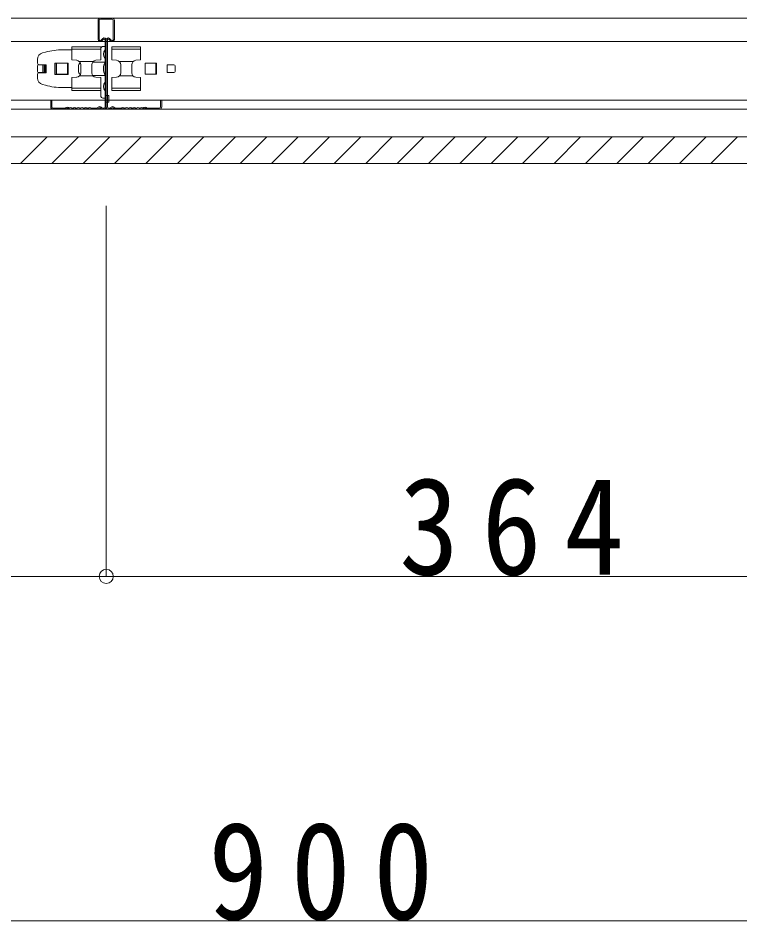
# Model space of a CAD drawing. Units: millimetres at full size, sheet at 1:20. Extents: x -4155 to 4045, y -2866 to 2834.
# Drawn here: x 1135.5 to 1460.8, y 543 to 949.5 of the extents above; entities that cross this region are included whole.
import ezdxf

# ---------------------------------------------------------------- set-up
doc = ezdxf.new("R2010")
doc.units = ezdxf.units.MM
doc.header["$LTSCALE"] = 20
for name, color, linetype, lineweight in [('1-0_断面', 7, 'Continuous', 9), ('1-1_寸法', 7, 'Continuous', 9), ('1-3_ＤＨクロス', 7, 'Continuous', 9)]:
    doc.layers.add(name, color=color, linetype=linetype, lineweight=lineweight)
doc.styles.add('ＭＳ ゴシック', font='')
doc.styles.get('ＭＳ ゴシック').set_extended_font_data('MS Gothic')

msp = doc.modelspace()

# ---------------------------------------------------------------- linework, layer by layer
at = {"layer": '1-0_断面'}
for p, q in [((838.26, 949.49), (1704.26, 949.49)), ((838.26, 938.89), (1704.26, 938.89)), ((1155.67, 935.19), (1159.76, 935.19)), ((1159.76, 930.69), (1159.76, 936.52)), ((1172.76, 936.52), (1159.76, 936.52)), ((1172.76, 935.49), (1159.76, 935.49)), ((1172.76, 930.69), (1172.76, 936.52)), ((1173.76, 936.69), (1174.76, 936.69)), ((1177.76, 936.52), (1177.76, 930.69)), ((1177.76, 936.52), (1190.76, 936.52)), ((1177.76, 935.49), (1190.76, 935.49)), ((1146.48, 933.78), (1147.9, 934.16)), ((1144.26, 930.89), (1144.26, 929.29)), ((1144.26, 927.94), (1144.26, 925.44)), ((1144.76, 928.44), (1147.76, 928.44)), ((1145.06, 928.49), (1148.26, 928.49)), ((1146.76, 928.44), (1146.76, 924.94)), ((1147.26, 928.44), (1147.26, 924.94)), ((1147.76, 928.44), (1147.76, 924.94)), ((1148.26, 928.49), (1148.26, 924.89)), ((1152.16, 929.24), (1152.66, 929.24)), ((1152.16, 924.14), (1152.16, 929.24)), ((1152.65, 929.19), (1152.65, 924.19)), ((1157.76, 929.19), (1152.65, 929.19)), ((1152.66, 929.24), (1152.66, 924.14)), ((1158.16, 929.24), (1152.66, 929.24)), ((1152.87, 929.19), (1152.87, 924.19)), ((1157.76, 924.19), (1157.76, 929.19)), ((1158.16, 924.14), (1158.16, 929.24)), ((1159.76, 930.69), (1161.93, 930.5)), ((1162.76, 927.69), (1162.76, 925.69)), ((1169.39, 929.96), (1163.13, 929.96)), ((1163.76, 928.5), (1163.76, 924.87)), ((1168.76, 928.5), (1168.76, 924.87)), ((1169.14, 929.69), (1174.76, 929.69)), ((1172.76, 930.69), (1170.58, 930.5)), ((1177.76, 930.69), (1179.93, 930.5)), ((1181.13, 929.96), (1187.39, 929.96)), ((1181.76, 928.5), (1181.76, 924.87)), ((1186.76, 928.5), (1186.76, 924.87)), ((1192.76, 924.19), (1192.76, 929.19)), ((1192.76, 929.19), (1197.86, 929.19)), ((1197.64, 929.19), (1197.64, 924.19)), ((1197.76, 929.19), (1197.76, 924.19)), ((1197.86, 929.19), (1197.86, 924.19)), ((1205.76, 928.44), (1202.76, 928.44)), ((1202.76, 928.44), (1202.76, 924.94)), ((1206.26, 927.94), (1206.26, 925.44)), ((1144.26, 922.49), (1144.26, 924.09)), ((1144.76, 924.94), (1147.76, 924.94)), ((1145.06, 924.89), (1148.26, 924.89)), ((1152.66, 924.14), (1152.16, 924.14)), ((1152.65, 924.19), (1157.76, 924.19)), ((1152.66, 924.14), (1158.16, 924.14)), ((1159.76, 922.69), (1161.93, 922.88)), ((1169.39, 923.41), (1163.13, 923.41)), ((1169.14, 923.69), (1174.76, 923.69)), ((1172.76, 922.69), (1170.58, 922.88)), ((1177.76, 922.69), (1179.93, 922.88)), ((1181.13, 923.41), (1187.39, 923.41)), ((1197.86, 924.19), (1192.76, 924.19)), ((1205.76, 924.94), (1202.76, 924.94)), ((1146.48, 919.59), (1147.9, 919.21)), ((1159.76, 922.69), (1159.76, 916.86)), ((1172.76, 922.69), (1172.76, 916.86)), ((1177.76, 922.69), (1177.76, 916.86)), ((1155.67, 918.19), (1159.76, 918.19)), ((1172.76, 917.89), (1159.76, 917.89)), ((1172.76, 916.86), (1159.76, 916.86)), ((1172.76, 918.19), (1172.76, 914.49)), ((1177.76, 917.89), (1190.76, 917.89)), ((1177.76, 916.86), (1190.76, 916.86)), ((3573.35, 912.49), (-149.9, 912.49)), ((1173.76, 913.49), (1174.76, 913.49)), ((1174.76, 914.59), (1176.46, 914.59)), ((-149.9, 908.49), (1721.26, 908.49)), ((-149.9, 895.99), (3573.35, 895.99)), ((1136.59, 883.99), (1148.59, 895.99)), ((1150.74, 883.99), (1162.74, 895.99)), ((1164.88, 883.99), (1176.88, 895.99)), ((1179.02, 883.99), (1191.02, 895.99)), ((1193.16, 883.99), (1205.16, 895.99)), ((1207.3, 883.99), (1219.3, 895.99)), ((1221.45, 883.99), (1233.45, 895.99)), ((1235.59, 883.99), (1247.59, 895.99)), ((1249.73, 883.99), (1261.73, 895.99)), ((1263.87, 883.99), (1275.87, 895.99)), ((1278.02, 883.99), (1290.02, 895.99)), ((1292.16, 883.99), (1304.16, 895.99)), ((1306.3, 883.99), (1318.3, 895.99)), ((1320.44, 883.99), (1332.44, 895.99)), ((1334.58, 883.99), (1346.58, 895.99)), ((1348.73, 883.99), (1360.73, 895.99)), ((1362.87, 883.99), (1374.87, 895.99)), ((1377.01, 883.99), (1389.01, 895.99)), ((1391.15, 883.99), (1403.15, 895.99)), ((1405.29, 883.99), (1417.29, 895.99)), ((1419.44, 883.99), (1431.44, 895.99)), ((1433.58, 883.99), (1445.58, 895.99)), ((1447.72, 883.99), (1459.72, 895.99)), ((-149.9, 883.99), (3573.35, 883.99))]:
    msp.add_line(p, q, dxfattribs=at)
for points in [[(1190.76, 936.52), (1190.76, 930.69), (1188.58, 930.5)], [(1190.76, 916.86), (1190.76, 922.69), (1188.58, 922.88)], [(1174.76, 911.59), (1176.46, 911.59), (1176.46, 914.59)]]:
    msp.add_lwpolyline(points, dxfattribs=at)
for centre, radius, start, end in [((1155.67, 905.19), 30, 90, 105), ((1173.76, 935.69), 1, 90, 180), ((1176.86, 933.19), 2.9, 136.3972, 223.6028), ((1147.26, 930.89), 3, 105, 180), ((1145.06, 929.29), 0.8, 180, 270), ((1144.76, 927.94), 0.5, 90, 180), ((1161.76, 928.5), 2, 0, 85), ((1164.76, 927.69), 2, 125.7767, 180), ((1170.76, 928.5), 2, 95, 180), ((1179.98, 926.69), 6.03, 150.1372, 209.8628), ((1179.76, 928.5), 2, 0, 85), ((1188.76, 928.5), 2, 95, 180), ((1205.76, 927.94), 0.5, 0, 90), ((1144.76, 925.44), 0.5, 180, 270), ((1145.06, 924.09), 0.8, 90, 180), ((1161.76, 924.87), 2, 275, 0), ((1164.76, 925.69), 2, 180, 234.2233), ((1170.76, 924.87), 2, 180, 265), ((1179.76, 924.87), 2, 275, 0), ((1188.76, 924.87), 2, 180, 265), ((1205.76, 925.44), 0.5, 270, 0), ((1147.26, 922.49), 3, 180, 255), ((1155.67, 948.19), 30, 255, 270), ((1176.86, 918.69), 2.9, 136.3972, 223.6028), ((1173.76, 914.49), 1, 180, 270)]:
    msp.add_arc(centre, radius, start, end, dxfattribs=at)
at = {"layer": '1-1_寸法'}
for points in [[(811.26, 698.11), (1175.26, 698.11), (1175.26, 864.97)], [(821.26, 542.96), (1721.26, 542.96), (1721.26, 864.97)], [(1175.26, 698.11), (1539.26, 698.11), (1539.26, 864.97)]]:
    msp.add_lwpolyline(points, dxfattribs=at)
msp.add_circle((1175.26, 698.11), 3.19, dxfattribs=at)
at = {"layer": '1-3_ＤＨクロス'}
for p, q in [((1171.61, 948.49), (1171.61, 939.89)), ((1172.11, 939.89), (1172.11, 948.49)), ((1172.61, 949.49), (1177.91, 949.49)), ((1172.61, 948.99), (1177.91, 948.99)), ((1178.41, 939.89), (1178.41, 948.49)), ((1178.91, 948.49), (1178.91, 939.89)), ((1172.98, 939.55), (1173.72, 940.29)), ((1173.31, 939.18), (1174.07, 939.94)), ((1174.76, 939.66), (1174.76, 909.49)), ((1175.26, 939.66), (1175.26, 909.49)), ((1175.76, 939.66), (1175.76, 909.49)), ((1177.2, 939.18), (1176.44, 939.94)), ((1177.53, 939.55), (1176.79, 940.29)), ((1175.26, 938.62), (1175.26, 909.49)), ((1150.26, 912.49), (1150.76, 912.49)), ((1150.26, 909.49), (1150.26, 912.49)), ((1150.76, 912.49), (1150.76, 909.49)), ((1200.26, 912.49), (1199.76, 912.49)), ((1199.76, 912.49), (1199.76, 909.49)), ((1200.26, 909.49), (1200.26, 912.49)), ((1151.26, 908.99), (1156.98, 908.99)), ((1151.26, 908.49), (1156.98, 908.49)), ((1157.26, 909.18), (1157.12, 909.05)), ((1157.61, 908.83), (1157.48, 908.69)), ((1157.9, 908.83), (1158.03, 908.69)), ((1158.39, 909.05), (1158.25, 909.18)), ((1158.69, 908.99), (1158.53, 908.99)), ((1158.69, 908.49), (1158.53, 908.49)), ((1159.82, 908.99), (1160.39, 908.99)), ((1159.82, 908.49), (1160.39, 908.49)), ((1161.52, 908.99), (1162.09, 908.99)), ((1162.09, 908.49), (1161.52, 908.49)), ((1163.22, 908.99), (1163.79, 908.99)), ((1163.79, 908.49), (1163.22, 908.49)), ((1164.92, 908.99), (1165.49, 908.99)), ((1164.92, 908.49), (1165.49, 908.49)), ((1166.62, 908.99), (1167.19, 908.99)), ((1167.19, 908.49), (1166.62, 908.49)), ((1171.2, 908.99), (1168.32, 908.99)), ((1168.32, 908.49), (1171.19, 908.49)), ((1171.51, 909.13), (1171.67, 909.32)), ((1172.05, 908.99), (1171.89, 908.81)), ((1172.66, 908.99), (1172.82, 908.81)), ((1173.2, 909.13), (1173.04, 909.32)), ((1174.26, 908.99), (1173.51, 908.99)), ((1173.51, 908.49), (1174.26, 908.49)), ((1176.26, 908.99), (1177, 908.99)), ((1177, 908.49), (1176.26, 908.49)), ((1177.31, 909.13), (1177.47, 909.32)), ((1177.85, 908.99), (1177.69, 908.81)), ((1178.46, 908.99), (1178.62, 908.81)), ((1179, 909.13), (1178.84, 909.32)), ((1179.31, 908.99), (1182.19, 908.99)), ((1182.19, 908.49), (1179.32, 908.49)), ((1183.89, 908.99), (1183.32, 908.99)), ((1183.32, 908.49), (1183.89, 908.49)), ((1185.59, 908.99), (1185.02, 908.99)), ((1185.02, 908.49), (1185.59, 908.49)), ((1187.29, 908.99), (1186.72, 908.99)), ((1186.72, 908.49), (1187.29, 908.49)), ((1188.99, 908.99), (1188.42, 908.99)), ((1188.42, 908.49), (1188.99, 908.49)), ((1190.69, 908.99), (1190.12, 908.99)), ((1190.12, 908.49), (1190.69, 908.49)), ((1191.82, 908.99), (1191.98, 908.99)), ((1191.82, 908.49), (1191.98, 908.49)), ((1192.12, 909.05), (1192.26, 909.18)), ((1192.61, 908.83), (1192.48, 908.69)), ((1192.9, 908.83), (1193.03, 908.69)), ((1193.25, 909.18), (1193.39, 909.05)), ((1199.26, 908.99), (1193.53, 908.99)), ((1199.26, 908.49), (1193.53, 908.49))]:
    msp.add_line(p, q, dxfattribs=at)
for centre, radius, start, end in [((1172.61, 948.49), 1, 90, 180), ((1172.61, 948.49), 0.5, 90, 180), ((1177.91, 948.49), 1, 0, 90), ((1177.91, 948.49), 0.5, 0, 90), ((1172.61, 939.89), 1, 180, 315), ((1172.61, 939.89), 0.5, 180, 317.848), ((1174.36, 939.66), 0.9, 0, 135), ((1174.36, 939.66), 0.4, 0, 135), ((1176.16, 939.66), 0.9, 45, 180), ((1176.16, 939.66), 0.4, 45, 180), ((1177.91, 939.89), 1, 225, 0), ((1177.91, 939.89), 0.5, 222.152, 0), ((1151.26, 909.49), 1, 180, 270), ((1151.26, 909.49), 0.5, 180, 270), ((1156.98, 909.19), 0.2, 270, 315), ((1156.98, 909.19), 0.7, 270, 315), ((1157.76, 908.69), 0.7, 45, 135), ((1157.76, 908.69), 0.2, 45, 135), ((1158.53, 909.19), 0.7, 225, 270), ((1158.53, 909.19), 0.2, 225, 270), ((1158.69, 909.19), 0.2, 270, 308.9424), ((1158.69, 909.19), 0.7, 270, 308.9424), ((1159.26, 908.49), 0.7, 51.0576, 128.9424), ((1159.26, 908.49), 0.2, 53.1301, 128.9424), ((1159.82, 909.19), 0.7, 231.0576, 270), ((1159.82, 909.19), 0.2, 231.0576, 270), ((1160.39, 909.19), 0.2, 270, 308.9424), ((1160.39, 909.19), 0.7, 270, 308.9424), ((1160.96, 908.49), 0.7, 51.0576, 128.9424), ((1160.96, 908.49), 0.2, 51.0576, 126.8699), ((1161.52, 909.19), 0.7, 231.0576, 270), ((1161.52, 909.19), 0.2, 231.0576, 270), ((1162.09, 909.19), 0.2, 270, 308.9424), ((1162.09, 909.19), 0.7, 270, 308.9424), ((1162.66, 908.49), 0.7, 51.0576, 128.9424), ((1162.66, 908.49), 0.2, 51.0576, 126.8699), ((1163.22, 909.19), 0.7, 231.0576, 270), ((1163.22, 909.19), 0.2, 231.0576, 270), ((1163.79, 909.19), 0.2, 270, 308.9424), ((1163.79, 909.19), 0.7, 270, 308.9424), ((1164.36, 908.49), 0.7, 51.0576, 128.9424), ((1164.36, 908.49), 0.2, 51.0576, 126.8699), ((1164.92, 909.19), 0.7, 231.0576, 270), ((1164.92, 909.19), 0.2, 231.0576, 270), ((1165.49, 909.19), 0.2, 270, 308.9424), ((1165.49, 909.19), 0.7, 270, 308.9424), ((1166.06, 908.49), 0.7, 51.0576, 128.9424), ((1166.06, 908.49), 0.2, 51.0576, 126.8699), ((1166.62, 909.19), 0.7, 231.0576, 270), ((1166.62, 909.19), 0.2, 231.0576, 270), ((1167.19, 909.19), 0.2, 270, 308.9424), ((1167.19, 909.19), 0.7, 270, 308.9424), ((1167.76, 908.49), 0.7, 51.0576, 128.9424), ((1167.76, 908.49), 0.2, 51.0576, 126.8699), ((1168.32, 909.19), 0.7, 231.0576, 270), ((1168.32, 909.19), 0.2, 231.0576, 270), ((1171.2, 909.39), 0.4, 270, 320), ((1171.2, 909.39), 0.9, 270, 320), ((1172.36, 908.74), 0.9, 40, 140), ((1172.36, 908.74), 0.4, 40, 140), ((1173.51, 909.39), 0.9, 220, 270), ((1173.51, 909.39), 0.4, 220, 270), ((1174.26, 909.49), 1, 270, 0), ((1174.26, 909.49), 0.5, 270, 0), ((1176.26, 909.49), 1, 180, 270), ((1176.26, 909.49), 0.5, 180, 270), ((1177, 909.39), 0.4, 270, 320), ((1177, 909.39), 0.9, 270, 320), ((1178.16, 908.74), 0.9, 40, 140), ((1178.16, 908.74), 0.4, 40, 140), ((1179.31, 909.39), 0.9, 220, 270), ((1179.31, 909.39), 0.4, 220, 270), ((1182.19, 909.19), 0.2, 270, 308.9424), ((1182.19, 909.19), 0.7, 270, 308.9424), ((1182.76, 908.49), 0.7, 51.0576, 128.9424), ((1182.76, 908.49), 0.2, 53.1301, 128.9424), ((1183.32, 909.19), 0.7, 231.0576, 270), ((1183.32, 909.19), 0.2, 231.0576, 270), ((1183.89, 909.19), 0.2, 270, 308.9424), ((1183.89, 909.19), 0.7, 270, 308.9424), ((1184.46, 908.49), 0.7, 51.0576, 128.9424), ((1184.46, 908.49), 0.2, 53.1301, 128.9424), ((1185.02, 909.19), 0.7, 231.0576, 270), ((1185.02, 909.19), 0.2, 231.0576, 270), ((1185.59, 909.19), 0.2, 270, 308.9424), ((1185.59, 909.19), 0.7, 270, 308.9424), ((1186.16, 908.49), 0.7, 51.0576, 128.9424), ((1186.16, 908.49), 0.2, 53.1301, 128.9424), ((1186.72, 909.19), 0.7, 231.0576, 270), ((1186.72, 909.19), 0.2, 231.0576, 270), ((1187.29, 909.19), 0.2, 270, 308.9424), ((1187.29, 909.19), 0.7, 270, 308.9424), ((1187.86, 908.49), 0.7, 51.0576, 128.9424), ((1187.86, 908.49), 0.2, 53.1301, 128.9424), ((1188.42, 909.19), 0.7, 231.0576, 270), ((1188.42, 909.19), 0.2, 231.0576, 270), ((1188.99, 909.19), 0.2, 270, 308.9424), ((1188.99, 909.19), 0.7, 270, 308.9424), ((1189.56, 908.49), 0.7, 51.0576, 128.9424), ((1189.56, 908.49), 0.2, 53.1301, 128.9424), ((1190.12, 909.19), 0.7, 231.0576, 270), ((1190.12, 909.19), 0.2, 231.0576, 270), ((1190.69, 909.19), 0.2, 270, 308.9424), ((1190.69, 909.19), 0.7, 270, 308.9424), ((1191.26, 908.49), 0.7, 51.0576, 128.9424), ((1191.26, 908.49), 0.2, 51.0576, 126.8699), ((1191.82, 909.19), 0.7, 231.0576, 270), ((1191.82, 909.19), 0.2, 231.0576, 270), ((1191.98, 909.19), 0.2, 270, 315), ((1191.98, 909.19), 0.7, 270, 315), ((1192.76, 908.69), 0.7, 45, 135), ((1192.76, 908.69), 0.2, 45, 135), ((1193.53, 909.19), 0.7, 225, 270), ((1193.53, 909.19), 0.2, 225, 270), ((1199.26, 909.49), 1, 270, 0), ((1199.26, 909.49), 0.5, 270, 0)]:
    msp.add_arc(centre, radius, start, end, dxfattribs=at)

# ---------------------------------------------------------------- texts
at = {"layer": '1-1_寸法', "char_height": 43.99, "attachment_point": 7, "style": 'ＭＳ ゴシック'}
for s, insert in [('\\T1.38;\\W0.9;364', (1307.26, 698.11)), ('\\T1.38;\\W0.9;900', (1221.26, 542.96))]:
    msp.add_mtext(s, dxfattribs=dict(at, insert=insert))

doc.saveas('drawing.dxf')
